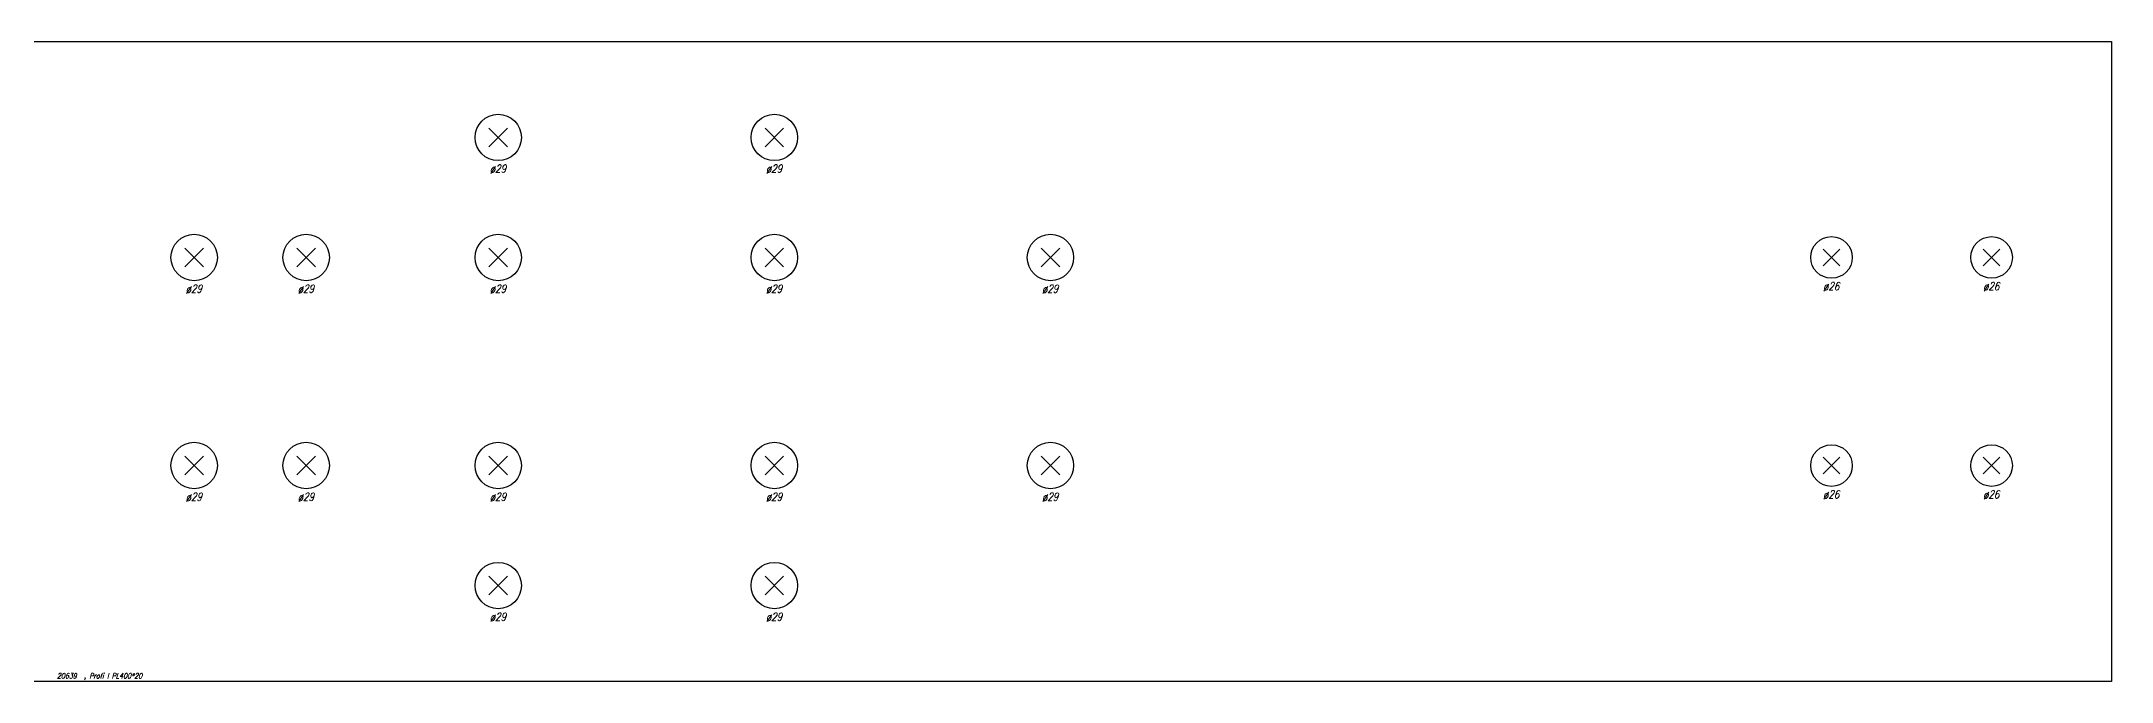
# Model space of a CAD drawing. Extents: x 0 to 2583, y -200 to 200.
# Drawn here: x 1290 to 2583, y -200 to 200 of the extents above; entities that cross this region are included whole.
import ezdxf

# ---------------------------------------------------------------- set-up
doc = ezdxf.new("R2010")
doc.units = 0
doc.header["$LTSCALE"] = 10
for name, color, linetype in [('BEZ_SCHRAUBEN', 7, 'CONTINUOUS'), ('SCHRAUBEN', 7, 'CONTINUOUS'), ('TEILE', 7, 'CONTINUOUS'), ('UNTERSCHRIFT', 7, 'CONTINUOUS')]:
    doc.layers.add(name, color=color, linetype=linetype)
doc.styles.get("Standard").update_dxf_attribs({"font": 'ROMANS'})

msp = doc.modelspace()

# ---------------------------------------------------------------- linework, layer by layer
at = {"layer": 'SCHRAUBEN', "color": 6}
for p, q in [((1580.83313, 145.800034), (1569.233154, 134.200043)), ((1569.233154, 145.800034), (1580.83313, 134.200043)), ((1753.33313, 145.800034), (1741.733154, 134.200043)), ((1741.733154, 145.800034), (1753.33313, 134.200043)), ((1390.83313, 70.800034), (1379.233154, 59.200039)), ((1379.233154, 70.800034), (1390.83313, 59.200039)), ((1460.83313, 70.800034), (1449.233154, 59.200039)), ((1449.233154, 70.800034), (1460.83313, 59.200039)), ((1580.83313, 70.800034), (1569.233154, 59.200039)), ((1569.233154, 70.800034), (1580.83313, 59.200039)), ((1753.33313, 70.800034), (1741.733154, 59.200035)), ((1741.733154, 70.800034), (1753.33313, 59.200035)), ((1925.832642, 70.800034), (1914.232666, 59.200035)), ((1914.232666, 70.800034), (1925.832642, 59.200035)), ((2413.227539, 70.200035), (2402.827393, 59.800037)), ((2402.827393, 70.200035), (2413.227539, 59.800037)), ((2513.227539, 70.200035), (2502.827393, 59.800037)), ((2502.827393, 70.200035), (2513.227539, 59.800037)), ((1390.83313, -59.199963), (1379.233154, -70.799957)), ((1379.233154, -59.199963), (1390.83313, -70.799957)), ((1460.83313, -59.199963), (1449.233154, -70.799957)), ((1449.233154, -59.199963), (1460.83313, -70.799957)), ((1580.83313, -59.199963), (1569.233154, -70.799957)), ((1569.233154, -59.199963), (1580.83313, -70.799957)), ((1753.33313, -59.199959), (1741.733154, -70.799957)), ((1741.733154, -59.199959), (1753.33313, -70.799957)), ((1925.832642, -59.199959), (1914.232666, -70.799957)), ((1914.232666, -59.199959), (1925.832642, -70.799957)), ((2413.227539, -59.799973), (2402.827393, -70.199974)), ((2402.827393, -59.799973), (2413.227539, -70.199974)), ((2513.227539, -59.799973), (2502.827393, -70.199974)), ((2502.827393, -59.799973), (2513.227539, -70.199974)), ((1580.83313, -134.199966), (1569.233154, -145.799957)), ((1569.233154, -134.199966), (1580.83313, -145.799957)), ((1753.33313, -134.199966), (1741.733154, -145.799957)), ((1741.733154, -134.199966), (1753.33313, -145.799957))]:
    msp.add_line(p, q, dxfattribs=at)
at = {"layer": 'SCHRAUBEN', "color": 2}
for centre, radius in [((1575.033081, 140.000031), 14.5), ((1747.533081, 140.000031), 14.5), ((1385.033081, 65.000038), 14.5), ((1455.033081, 65.000038), 14.5), ((1575.033081, 65.000038), 14.5), ((1747.533081, 65.000031), 14.5), ((1920.032715, 65.000031), 14.499878), ((2408.027588, 65.000038), 13), ((2508.027588, 65.000038), 13), ((1385.033081, -64.999962), 14.5), ((1455.033081, -64.999962), 14.5), ((1575.033081, -64.999962), 14.5), ((1747.533081, -64.999954), 14.5), ((1920.032715, -64.999954), 14.499878), ((2408.027588, -64.999969), 13), ((2508.027588, -64.999969), 13), ((1575.033081, -139.999969), 14.5), ((1747.533081, -139.999969), 14.5)]:
    msp.add_circle(centre, radius, dxfattribs=at)
at = {"layer": 'TEILE', "color": 2}
for p, q in [((0, 200), (2583.031982, 200)), ((2583.031982, 200), (2583.031982, -200)), ((2583.031982, -200), (0, -200))]:
    msp.add_line(p, q, dxfattribs=at)

# ---------------------------------------------------------------- texts
at = {"layer": 'BEZ_SCHRAUBEN', "color": 2, "oblique": 15, "width": 0.8}
for s, p in [(' ø29', (1567.033081, 118.000031)), (' ø29', (1739.533081, 118.000031)), (' ø29', (1377.033081, 43.000038)), (' ø29', (1447.033081, 43.000038)), (' ø29', (1567.033081, 43.000038)), (' ø29', (1739.533081, 43.000034)), (' ø29', (1912.032593, 43.000034)), (' ø26', (2400.027344, 44.500038)), (' ø26', (2500.027344, 44.500038)), (' ø29', (1377.033081, -86.999962)), (' ø29', (1447.033081, -86.999962)), (' ø29', (1567.033081, -86.999962)), (' ø29', (1739.533081, -86.999962)), (' ø29', (1912.032593, -86.999962)), (' ø26', (2400.027344, -85.499969)), (' ø26', (2500.027344, -85.499969)), (' ø29', (1567.033081, -161.999969)), (' ø29', (1739.533081, -161.999954))]:
    msp.add_text(s, height=5, dxfattribs=at).set_placement(p)
at = {"layer": 'UNTERSCHRIFT', "color": 2, "oblique": 15, "width": 0.8}
for s, p in [('20639', (1299.315918, -198)), ('  , Profi l PL400*20', (1312.315918, -198))]:
    msp.add_text(s, height=3.25, dxfattribs=at).set_placement(p)

doc.saveas('drawing.dxf')
